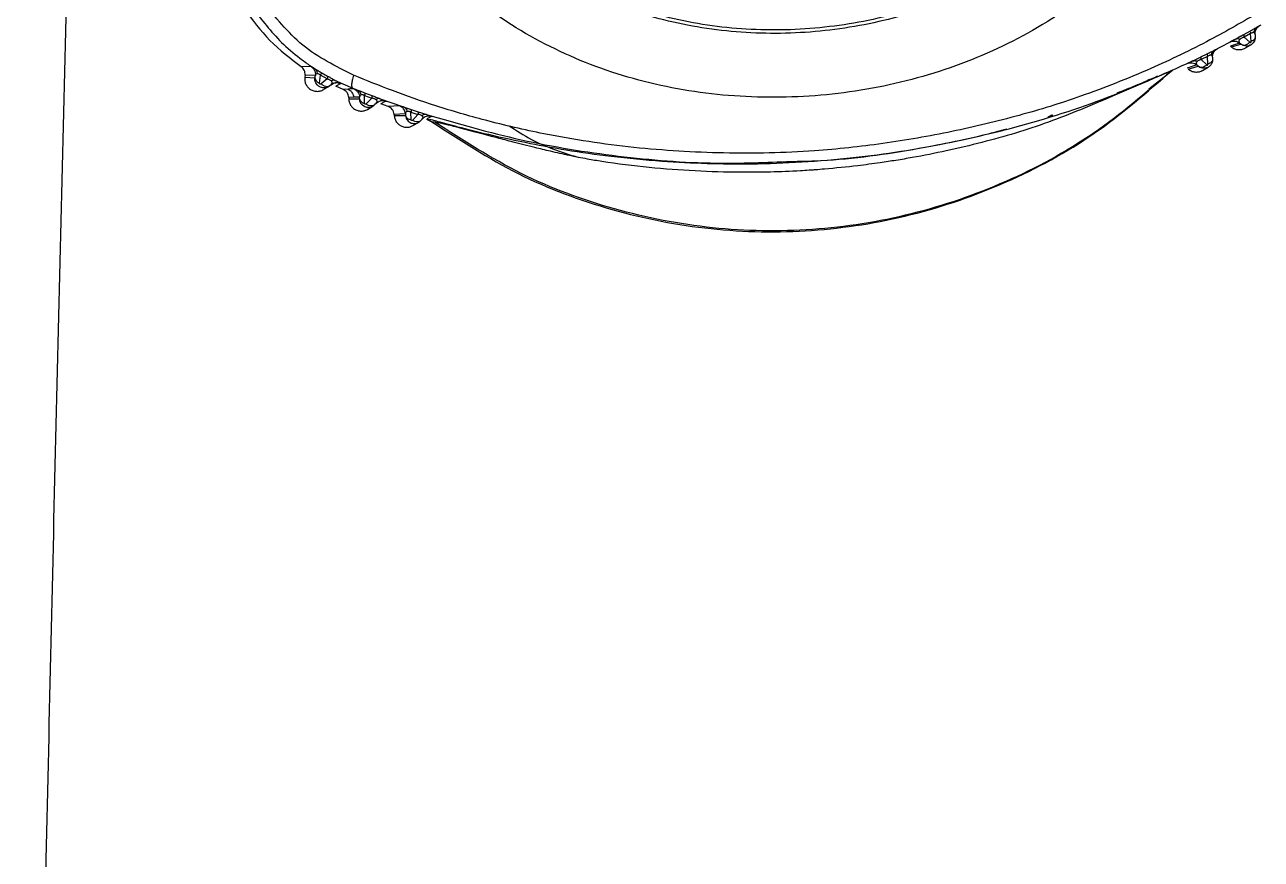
# Model space of a CAD drawing. Extents: x 527 to 611, y 788 to 934.
# Drawn here: x 531.206 to 533.927, y 857.243 to 859.08 of the extents above; entities that cross this region are included whole.
import ezdxf

# ---------------------------------------------------------------- set-up
doc = ezdxf.new("R2010")
doc.units = 0
doc.header["$MEASUREMENT"] = 0
doc.layers.add('1', color=4, linetype='Continuous')
doc.layers.add('GEOMETRY', color=3, linetype='Continuous', lineweight=25)

# ---------------------------------------------------------------- blocks, each defined once
blk = doc.blocks.new('2026_FLAIR')
at = {"layer": 'GEOMETRY'}
for p, q in [((6.8513, 55.7115), (6.8601, 55.7165)), ((6.7572, 55.6604), (6.8045, 55.6853)), ((6.8219, 55.6952), (6.8363, 55.7033)), ((6.8365, 55.697), (6.8222, 55.689)), ((6.8349, 55.6781), (6.8222, 55.689)), ((6.838, 55.6798), (6.8365, 55.697)), ((6.8464, 55.6953), (6.8468, 55.6912)), ((6.8123, 55.6762), (6.792, 55.6694)), ((6.792, 55.6694), (6.7942, 55.6677)), ((6.7942, 55.6677), (6.815, 55.6738)), ((6.815, 55.6738), (6.8123, 55.6762)), ((6.8252, 55.6653), (6.8372, 55.6722)), ((6.7269, 55.6456), (6.7412, 55.6527)), ((6.7419, 55.6469), (6.7277, 55.6398)), ((6.7402, 55.6282), (6.7277, 55.6398)), ((6.7428, 55.6296), (6.7419, 55.6469)), ((6.7528, 55.6449), (6.753, 55.6412)), ((4.7706, 55.6237), (4.7481, 55.6242)), ((4.7564, 55.6056), (4.7558, 55.6008)), ((4.7791, 55.605), (4.7564, 55.6056)), ((4.7723, 55.6229), (4.7706, 55.6237)), ((4.7783, 55.5999), (4.7791, 55.605)), ((4.7879, 55.5882), (4.7906, 55.6053)), ((4.805, 55.5971), (4.7906, 55.6053)), ((4.792, 55.6115), (4.8062, 55.6033)), ((6.6127, 55.5755), (6.6527, 55.6072)), ((6.6645, 55.6166), (6.6619, 55.615)), ((6.7182, 55.628), (6.6968, 55.6212)), ((6.6993, 55.619), (6.7212, 55.6253)), ((6.7212, 55.6253), (6.7182, 55.628)), ((6.7311, 55.616), (6.7435, 55.6231)), ((4.7558, 55.6008), (4.7783, 55.5999)), ((4.805, 55.5971), (4.7919, 55.5861)), ((4.801, 55.5764), (4.8111, 55.5822)), ((4.8138, 55.5844), (4.8111, 55.5822)), ((4.82, 55.5879), (4.8137, 55.5843)), ((4.8248, 55.5888), (4.8183, 55.5872)), ((4.8229, 55.594), (4.8614, 55.5767)), ((4.83, 55.5887), (4.8233, 55.5888)), ((4.8349, 55.5872), (4.8239, 55.581)), ((4.8403, 55.5739), (4.8239, 55.581)), ((4.8369, 55.5863), (4.8336, 55.5875)), ((4.8338, 55.588), (4.8349, 55.5872)), ((4.851, 55.5745), (4.8403, 55.5739)), ((4.8614, 55.5767), (4.851, 55.5745)), ((4.8641, 55.5751), (4.851, 55.5745)), ((4.8614, 55.5767), (4.8712, 55.5728)), ((4.8658, 55.5746), (4.8641, 55.5751)), ((4.8633, 55.5568), (4.8525, 55.5564)), ((4.8525, 55.5564), (4.8526, 55.5531)), ((4.8526, 55.5531), (4.8763, 55.5534)), ((4.8764, 55.5574), (4.8633, 55.5568)), ((4.8763, 55.5534), (4.8764, 55.5574)), ((4.8874, 55.5433), (4.8876, 55.5606)), ((4.8876, 55.5669), (4.9032, 55.561)), ((4.8876, 55.5606), (4.9031, 55.5547)), ((4.9031, 55.5547), (4.8908, 55.542)), ((4.9241, 55.5491), (4.9191, 55.5477)), ((4.9214, 55.5537), (4.973, 55.5354)), ((4.9288, 55.5494), (4.9222, 55.5489)), ((4.9339, 55.5483), (4.9231, 55.5422)), ((4.936, 55.5476), (4.9324, 55.5486)), ((4.8939, 55.5301), (4.9058, 55.537)), ((4.9129, 55.5433), (4.9103, 55.5406)), ((4.9394, 55.5364), (4.9231, 55.5422)), ((4.9642, 55.5379), (4.9394, 55.5364)), ((4.9773, 55.5207), (4.9525, 55.5192)), ((4.9662, 55.5375), (4.9642, 55.5379)), ((4.9773, 55.5207), (4.9774, 55.517)), ((4.9895, 55.5242), (5.0047, 55.5192)), ((4.99, 55.5069), (4.9895, 55.5242)), ((4.9902, 55.5301), (5.0055, 55.5251)), ((4.9525, 55.5192), (4.9527, 55.5164)), ((4.9527, 55.5164), (4.9774, 55.517)), ((5.0047, 55.5192), (4.9928, 55.506)), ((4.9939, 55.4944), (5.0063, 55.5016)), ((5.0112, 55.5056), (5.014, 55.5088)), ((5.0252, 55.515), (5.0208, 55.5138)), ((5.0239, 55.5085), (5.0357, 55.5026)), ((5.0336, 55.5152), (5.0347, 55.5146)), ((5.0427, 55.5017), (5.0357, 55.5026)), ((5.0357, 55.5026), (5.0441, 55.4977)), ((6.3996, 55.5174), (6.3907, 55.5125)), ((6.3927, 55.5131), (6.4016, 55.5181)), ((6.2856, 55.4825), (6.2932, 55.4845))]:
    blk.add_line(p, q, dxfattribs=at)
for points, knots in [([(4.1399, 51.4582), (4.1427, 51.6176), (4.1483, 51.9365), (4.1572, 52.4147), (4.1666, 52.893), (4.1764, 53.3712), (4.1866, 53.8494), (4.1972, 54.3277), (4.2083, 54.8059), (4.2198, 55.2841), (4.2317, 55.7622), (4.2441, 56.2404), (4.2569, 56.7185), (4.2701, 57.1967), (4.2837, 57.6748), (4.2978, 58.1529), (4.3123, 58.631), (4.3272, 59.1091), (4.3426, 59.5872), (4.3584, 60.0653), (4.3746, 60.5433), (4.3913, 61.0214), (4.4083, 61.4994), (4.4258, 61.9774), (4.4437, 62.4554), (4.456, 62.7741), (4.4622, 62.9334)], [0, 0, 0, 0, 0.041668, 0.083336, 0.125003, 0.16667, 0.208337, 0.250004, 0.29167, 0.333336, 0.375002, 0.416668, 0.458334, 0.5, 0.541666, 0.583332, 0.624998, 0.666664, 0.70833, 0.749996, 0.791663, 0.83333, 0.874997, 0.916664, 0.958332, 1, 1, 1, 1]), ([(6.6113, 57.0807), (6.6465, 57.0226), (6.7167, 56.9071), (6.7823, 56.716), (6.8134, 56.5207), (6.8048, 56.3264), (6.7555, 56.141), (6.6649, 55.9723), (6.5377, 55.8275), (6.3806, 55.7105), (6.2005, 55.6244), (6.0052, 55.571), (5.8023, 55.5512), (5.6003, 55.5653), (5.4065, 55.6141), (5.2295, 55.6975), (5.0728, 55.8115), (4.9947, 55.9121), (4.9559, 55.9621)], [0, 0, 0, 0, 0.064638, 0.128652, 0.191528, 0.253029, 0.313363, 0.373321, 0.433986, 0.495948, 0.559248, 0.623536, 0.688243, 0.752741, 0.816423, 0.878848, 0.939909, 1, 1, 1, 1]), ([(6.4953, 57.0021), (6.5255, 56.9523), (6.5857, 56.8533), (6.642, 56.6896), (6.6689, 56.5223), (6.6617, 56.356), (6.6197, 56.1972), (6.5421, 56.0528), (6.433, 55.9289), (6.2984, 55.8289), (6.144, 55.7552), (5.9765, 55.7096), (5.8026, 55.6927), (5.6295, 55.7047), (5.4634, 55.7463), (5.3117, 55.8175), (5.1776, 55.915), (5.1106, 56.0012), (5.0774, 56.0439)], [0, 0, 0, 0, 0.064677, 0.128726, 0.191618, 0.253103, 0.313385, 0.373279, 0.433903, 0.49586, 0.559185, 0.62351, 0.688256, 0.752792, 0.816505, 0.878937, 0.939969, 1, 1, 1, 1]), ([(6.489, 56.9978), (6.519, 56.9485), (6.5786, 56.8503), (6.6345, 56.6881), (6.6611, 56.5223), (6.6541, 56.3575), (6.6125, 56.2002), (6.5355, 56.0571), (6.4274, 55.9344), (6.294, 55.8353), (6.141, 55.7623), (5.975, 55.7171), (5.8026, 55.7003), (5.631, 55.7122), (5.4665, 55.7534), (5.3161, 55.824), (5.1832, 55.9206), (5.1168, 56.0059), (5.084, 56.0483)], [0, 0, 0, 0, 0.06468, 0.128735, 0.191634, 0.253118, 0.313391, 0.373269, 0.433886, 0.495846, 0.559178, 0.623509, 0.688256, 0.752797, 0.816517, 0.878954, 0.939983, 1, 1, 1, 1]), ([(4.8634, 55.6051), (4.8242, 55.6248), (4.746, 55.6639), (4.691, 55.7334), (4.6637, 55.7679)], [0, 0, 0, 0, 0.502771, 1, 1, 1, 1]), ([(4.6224, 55.7517), (4.6404, 55.7275), (4.6764, 55.6792), (4.7242, 55.6425), (4.7481, 55.6242)], [0, 0, 0, 0, 0.500129, 1, 1, 1, 1]), ([(4.6408, 55.7538), (4.6611, 55.7273), (4.6922, 55.6867), (4.7376, 55.6481), (4.7625, 55.6299), (4.7734, 55.6227), (4.7772, 55.6201)], [0, 0, 0, 0, 0.517597, 0.793803, 0.927909, 1, 1, 1, 1]), ([(6.8573, 55.7449), (6.8209, 55.7239), (6.7434, 55.679), (6.6113, 55.6157), (6.4709, 55.5599), (6.3245, 55.5144), (6.179, 55.4799), (6.0288, 55.4535), (5.8611, 55.4352), (5.6779, 55.4315), (5.4788, 55.4435), (5.3039, 55.4699), (5.1589, 55.5035), (5.0478, 55.5359), (4.951, 55.5697), (4.8917, 55.5937), (4.8634, 55.6051)], [0, 0, 0, 0, 0.0618389, 0.131845, 0.211627, 0.279904, 0.3529711, 0.4274329, 0.4999257, 0.5964014, 0.6918895, 0.7884778, 0.8520734, 0.9066684, 0.9556063, 1, 1, 1, 1]), ([(6.8363, 55.7033), (6.8391, 55.7048), (6.8449, 55.708), (6.8491, 55.7103), (6.8513, 55.7115)], [0, 0, 0, 0, 0.472718, 1, 1, 1, 1]), ([(6.8513, 55.7115), (6.8504, 55.7108), (6.8483, 55.7095), (6.846, 55.7065), (6.8443, 55.7031), (6.8438, 55.7005), (6.8436, 55.6992)], [0, 0, 0, 0, 0.247085, 0.499998, 0.752911, 1, 1, 1, 1]), ([(6.8464, 55.6953), (6.8464, 55.6972), (6.8463, 55.701), (6.8482, 55.7064), (6.8515, 55.7112), (6.8546, 55.7134), (6.8562, 55.7145)], [0, 0, 0, 0, 0.244705, 0.5, 0.755295, 1, 1, 1, 1]), ([(6.8464, 55.6954), (6.8465, 55.6991), (6.8467, 55.7048), (6.8495, 55.7099), (6.8505, 55.7108), (6.851, 55.7113)], [0, 0, 0, 0, 0.478094, 0.732527, 1, 1, 1, 1]), ([(6.8513, 55.7115), (6.8527, 55.7123), (6.8558, 55.7141), (6.856, 55.7143), (6.8562, 55.7145)], [0, 0, 0, 0, 0.437397, 1, 1, 1, 1]), ([(6.8045, 55.6853), (6.8026, 55.6843), (6.7986, 55.6822), (6.7928, 55.6792), (6.7916, 55.6786), (6.7907, 55.6782)], [0, 0, 0, 0, 0.215843, 0.454476, 1, 1, 1, 1]), ([(6.8045, 55.6853), (6.8074, 55.687), (6.813, 55.6902), (6.819, 55.6936), (6.8219, 55.6952)], [0, 0, 0, 0, 0.510693, 1, 1, 1, 1]), ([(6.8045, 55.6853), (6.8051, 55.6856), (6.8064, 55.6861), (6.8092, 55.6862), (6.8116, 55.6852), (6.8132, 55.6845)], [0, 0, 0, 0, 0.256158, 0.511246, 1, 1, 1, 1]), ([(6.8144, 55.6911), (6.8135, 55.6905), (6.8117, 55.6895), (6.8087, 55.6876), (6.8073, 55.6866), (6.8063, 55.6859)], [0, 0, 0, 0, 0.270041, 0.527207, 1, 1, 1, 1]), ([(6.8132, 55.6845), (6.8128, 55.6841), (6.8118, 55.6833), (6.8108, 55.6817), (6.8102, 55.679), (6.8114, 55.6773), (6.8123, 55.6762)], [0, 0, 0, 0, 0.102414, 0.213748, 0.458342, 1, 1, 1, 1]), ([(6.8222, 55.689), (6.8213, 55.6888), (6.8197, 55.6883), (6.8171, 55.6872), (6.8149, 55.6858), (6.8138, 55.685), (6.8132, 55.6845)], [0, 0, 0, 0, 0.266443, 0.509618, 0.748019, 1, 1, 1, 1]), ([(6.8468, 55.6912), (6.8468, 55.6895), (6.8469, 55.686), (6.8453, 55.6808), (6.8423, 55.6761), (6.8379, 55.6723), (6.8325, 55.6699), (6.8265, 55.6692), (6.8202, 55.6703), (6.8168, 55.6727), (6.815, 55.6738)], [0, 0, 0, 0, 0.112526, 0.228496, 0.347979, 0.471037, 0.597725, 0.728089, 0.86217, 1, 1, 1, 1]), ([(6.8219, 55.6952), (6.8217, 55.6946), (6.8212, 55.6933), (6.8219, 55.6905), (6.8222, 55.689)], [0, 0, 0, 0, 0.501099, 1, 1, 1, 1]), ([(6.8363, 55.7033), (6.8361, 55.7026), (6.8355, 55.7014), (6.8362, 55.6985), (6.8365, 55.697)], [0, 0, 0, 0, 0.499997, 1, 1, 1, 1]), ([(6.8436, 55.6992), (6.8432, 55.6993), (6.8423, 55.6994), (6.8406, 55.6991), (6.8389, 55.6984), (6.8375, 55.6977), (6.8368, 55.6972), (6.8365, 55.697)], [0, 0, 0, 0, 0.2789133, 0.5356795, 0.7709252, 0.9123808, 1, 1, 1, 1]), ([(6.8468, 55.6912), (6.8468, 55.6902), (6.8468, 55.688), (6.845, 55.6848), (6.8421, 55.6819), (6.8394, 55.6805), (6.838, 55.6798)], [0, 0, 0, 0, 0.244947, 0.5, 0.755053, 1, 1, 1, 1]), ([(6.8464, 55.6953), (6.8463, 55.6963), (6.8461, 55.6982), (6.8444, 55.6989), (6.8436, 55.6992)], [0, 0, 0, 0, 0.5237312, 1, 1, 1, 1]), ([(6.7412, 55.6527), (6.7441, 55.6541), (6.7501, 55.657), (6.7548, 55.6592), (6.7572, 55.6604)], [0, 0, 0, 0, 0.485792, 1, 1, 1, 1]), ([(6.7572, 55.6604), (6.7562, 55.6598), (6.7543, 55.6587), (6.752, 55.656), (6.7503, 55.6529), (6.7498, 55.6505), (6.7495, 55.6492)], [0, 0, 0, 0, 0.247251, 0.5, 0.752748, 1, 1, 1, 1]), ([(6.7528, 55.6449), (6.7529, 55.6468), (6.7529, 55.6506), (6.7551, 55.6561), (6.7586, 55.6608), (6.7619, 55.6628), (6.7635, 55.6638)], [0, 0, 0, 0, 0.244604, 0.5, 0.755396, 1, 1, 1, 1]), ([(6.7528, 55.6451), (6.7531, 55.6488), (6.7534, 55.6545), (6.7561, 55.6594), (6.7567, 55.66), (6.757, 55.6603)], [0, 0, 0, 0, 0.476929, 0.730944, 1, 1, 1, 1]), ([(6.7572, 55.6604), (6.7589, 55.6613), (6.7629, 55.6634), (6.7633, 55.6637), (6.7635, 55.6638)], [0, 0, 0, 0, 0.428533, 1, 1, 1, 1]), ([(6.7907, 55.6782), (6.7925, 55.6791), (6.7946, 55.6801), (6.797, 55.6802), (6.7976, 55.6802)], [0, 0, 0, 0, 0.781763, 1, 1, 1, 1]), ([(6.7942, 55.6677), (6.7964, 55.6661), (6.8009, 55.6631), (6.809, 55.6613), (6.817, 55.6619), (6.8227, 55.6634), (6.825, 55.6652), (6.8251, 55.6653)], [0, 0, 0, 0, 0.245174, 0.490347, 0.735521, 0.980695, 1, 1, 1, 1]), ([(6.7976, 55.6802), (6.799, 55.6804), (6.8023, 55.6807), (6.8076, 55.6794), (6.8108, 55.6772), (6.8123, 55.6762)], [0, 0, 0, 0, 0.272315, 0.644008, 1, 1, 1, 1]), ([(6.815, 55.6738), (6.8163, 55.6731), (6.8191, 55.6716), (6.8245, 55.6718), (6.8302, 55.6739), (6.8333, 55.6767), (6.8349, 55.6781)], [0, 0, 0, 0, 0.2417858, 0.499997, 0.75821, 1, 1, 1, 1]), ([(6.8349, 55.6781), (6.835, 55.678), (6.8353, 55.6778), (6.8358, 55.6776), (6.8364, 55.6776), (6.8369, 55.6778), (6.8372, 55.678), (6.8374, 55.6782), (6.8376, 55.6784), (6.8378, 55.6788), (6.838, 55.6793), (6.838, 55.6796), (6.838, 55.6798)], [0, 0, 0, 0, 0.146341, 0.284794, 0.411815, 0.527267, 0.582282, 0.636635, 0.691461, 0.747852, 0.86781, 1, 1, 1, 1]), ([(5.8259, 55.4156), (5.8432, 55.4159), (5.9327, 55.4172), (6.0937, 55.4398), (6.3058, 55.4842), (6.5131, 55.5488), (6.6441, 55.6074), (6.7094, 55.6367)], [0, 0, 0, 0, 0.0564991, 0.2929182, 0.5290533, 0.7648488, 1, 1, 1, 1]), ([(6.7094, 55.6367), (6.7077, 55.6358), (6.704, 55.6341), (6.6988, 55.6317), (6.6977, 55.6312), (6.6969, 55.6309)], [0, 0, 0, 0, 0.2217277, 0.4618797, 1, 1, 1, 1]), ([(6.6969, 55.6309), (6.6987, 55.6316), (6.7022, 55.6329), (6.7081, 55.6329), (6.7137, 55.6314), (6.7167, 55.6291), (6.7182, 55.628)], [0, 0, 0, 0, 0.244703, 0.5, 0.755297, 1, 1, 1, 1]), ([(6.7094, 55.6367), (6.7117, 55.6378), (6.7151, 55.6395), (6.719, 55.6417), (6.7214, 55.6429), (6.7236, 55.644), (6.7257, 55.645), (6.7269, 55.6456)], [0, 0, 0, 0, 0.413921, 0.636614, 0.655903, 0.797447, 1, 1, 1, 1]), ([(6.7094, 55.6367), (6.7101, 55.6369), (6.7116, 55.6375), (6.7148, 55.6375), (6.7174, 55.6364), (6.7191, 55.6356)], [0, 0, 0, 0, 0.255693, 0.510835, 1, 1, 1, 1]), ([(6.7191, 55.6356), (6.7184, 55.6349), (6.7168, 55.6334), (6.7164, 55.6307), (6.7175, 55.6291), (6.7182, 55.628)], [0, 0, 0, 0, 0.216052, 0.460815, 1, 1, 1, 1]), ([(6.7277, 55.6398), (6.7269, 55.6396), (6.7252, 55.6391), (6.7228, 55.638), (6.7207, 55.6368), (6.7196, 55.636), (6.7191, 55.6356)], [0, 0, 0, 0, 0.258502, 0.499148, 0.741168, 1, 1, 1, 1]), ([(6.753, 55.6412), (6.753, 55.6395), (6.753, 55.6358), (6.751, 55.6305), (6.7474, 55.6257), (6.7424, 55.6222), (6.7367, 55.6204), (6.7309, 55.6205), (6.7255, 55.622), (6.7226, 55.6242), (6.7212, 55.6253)], [0, 0, 0, 0, 0.116086, 0.238887, 0.368451, 0.504811, 0.634546, 0.760306, 0.882114, 1, 1, 1, 1]), ([(6.7269, 55.6456), (6.7268, 55.645), (6.7266, 55.6439), (6.7273, 55.6412), (6.7277, 55.6398)], [0, 0, 0, 0, 0.501821, 1, 1, 1, 1]), ([(6.7402, 55.6282), (6.7403, 55.6281), (6.7405, 55.628), (6.741, 55.6278), (6.7414, 55.6278), (6.7418, 55.628), (6.7421, 55.6281), (6.7424, 55.6283), (6.7426, 55.6287), (6.7428, 55.6291), (6.7428, 55.6294), (6.7428, 55.6296)], [0, 0, 0, 0, 0.144332, 0.279371, 0.402692, 0.51582, 0.570689, 0.625661, 0.739505, 0.863851, 1, 1, 1, 1]), ([(6.7412, 55.6527), (6.7411, 55.6521), (6.7408, 55.651), (6.7416, 55.6482), (6.7419, 55.6469)], [0, 0, 0, 0, 0.5, 1, 1, 1, 1]), ([(6.7495, 55.6492), (6.749, 55.6493), (6.7481, 55.6493), (6.7463, 55.649), (6.7441, 55.6482), (6.7427, 55.6473), (6.7419, 55.6469)], [0, 0, 0, 0, 0.275715, 0.530152, 0.765716, 1, 1, 1, 1]), ([(6.753, 55.6412), (6.753, 55.6401), (6.7529, 55.6377), (6.7508, 55.6344), (6.7474, 55.6315), (6.7443, 55.6302), (6.7428, 55.6296)], [0, 0, 0, 0, 0.244322, 0.5, 0.755678, 1, 1, 1, 1]), ([(6.7528, 55.6449), (6.7528, 55.646), (6.7526, 55.6482), (6.7505, 55.6489), (6.7495, 55.6492)], [0, 0, 0, 0, 0.527507, 1, 1, 1, 1]), ([(4.7564, 55.6056), (4.7565, 55.6074), (4.7567, 55.6111), (4.7549, 55.6163), (4.7521, 55.6209), (4.7494, 55.6231), (4.7481, 55.6242)], [0, 0, 0, 0, 0.254076, 0.511662, 0.759811, 1, 1, 1, 1]), ([(4.7706, 55.6237), (4.772, 55.6226), (4.7748, 55.6204), (4.7777, 55.6157), (4.7794, 55.6104), (4.7792, 55.6068), (4.7791, 55.605)], [0, 0, 0, 0, 0.245213, 0.5, 0.754787, 1, 1, 1, 1]), ([(4.7772, 55.6201), (4.7753, 55.6213), (4.7731, 55.6226), (4.7725, 55.6229), (4.7723, 55.6229)], [0, 0, 0, 0, 0.835424, 1, 1, 1, 1]), ([(4.7772, 55.6201), (4.7795, 55.6188), (4.7838, 55.6163), (4.7894, 55.613), (4.792, 55.6115)], [0, 0, 0, 0, 0.532766, 1, 1, 1, 1]), ([(4.7772, 55.6201), (4.7781, 55.6195), (4.7798, 55.6181), (4.7816, 55.6153), (4.7829, 55.6121), (4.7831, 55.6097), (4.7832, 55.6085)], [0, 0, 0, 0, 0.25295, 0.507443, 0.758099, 1, 1, 1, 1]), ([(4.7832, 55.6085), (4.7822, 55.6083), (4.78, 55.6079), (4.7794, 55.606), (4.7791, 55.605)], [0, 0, 0, 0, 0.471518, 1, 1, 1, 1]), ([(4.7906, 55.6053), (4.7899, 55.6058), (4.7886, 55.6069), (4.7865, 55.6078), (4.7847, 55.6084), (4.7837, 55.6085), (4.7832, 55.6085)], [0, 0, 0, 0, 0.238232, 0.475752, 0.728082, 1, 1, 1, 1]), ([(4.792, 55.6115), (4.7921, 55.6109), (4.7922, 55.6097), (4.7912, 55.6068), (4.7906, 55.6053)], [0, 0, 0, 0, 0.502744, 1, 1, 1, 1]), ([(4.8062, 55.6033), (4.8063, 55.6027), (4.8065, 55.6015), (4.8055, 55.5986), (4.805, 55.5971)], [0, 0, 0, 0, 0.499963, 1, 1, 1, 1]), ([(4.8062, 55.6033), (4.8083, 55.6022), (4.8114, 55.6005), (4.8149, 55.5986), (4.8166, 55.5976), (4.8189, 55.5961), (4.8211, 55.5949), (4.8229, 55.594)], [0, 0, 0, 0, 0.365188, 0.518891, 0.578296, 0.663382, 1, 1, 1, 1]), ([(4.8634, 55.6051), (4.8623, 55.6014), (4.86, 55.594), (4.8587, 55.5854), (4.8589, 55.5791), (4.8606, 55.5775), (4.8614, 55.5767)], [0, 0, 0, 0, 0.246206, 0.5, 0.753794, 1, 1, 1, 1]), ([(6.6314, 55.603), (6.6217, 55.5988), (6.6006, 55.5895), (6.5701, 55.5766), (6.5492, 55.5685), (6.5425, 55.5659)], [0, 0, 0, 0, 0.367586, 0.794956, 1, 1, 1, 1]), ([(6.6619, 55.615), (6.6598, 55.6142), (6.6564, 55.6129), (6.6415, 55.6064), (6.6363, 55.6041)], [0, 0, 0, 0, 0.651869, 1, 1, 1, 1]), ([(6.6993, 55.619), (6.7015, 55.6174), (6.7058, 55.6142), (6.7139, 55.6121), (6.7219, 55.6124), (6.7279, 55.6139), (6.7305, 55.6158), (6.731, 55.6161)], [0, 0, 0, 0, 0.2380234, 0.4760468, 0.7140701, 0.9520935, 1, 1, 1, 1]), ([(6.7212, 55.6253), (6.7224, 55.6245), (6.7249, 55.623), (6.73, 55.623), (6.7354, 55.6247), (6.7386, 55.6271), (6.7402, 55.6282)], [0, 0, 0, 0, 0.242505, 0.499998, 0.757492, 1, 1, 1, 1]), ([(4.8111, 55.5822), (4.8089, 55.5807), (4.8051, 55.5781), (4.7987, 55.5771), (4.793, 55.5777), (4.7877, 55.58), (4.7831, 55.5837), (4.7798, 55.5885), (4.778, 55.5941), (4.7782, 55.598), (4.7783, 55.5999)], [0, 0, 0, 0, 0.166896, 0.279035, 0.399211, 0.518036, 0.638726, 0.759218, 0.879611, 1, 1, 1, 1]), ([(4.7783, 55.5999), (4.7783, 55.5988), (4.7785, 55.5965), (4.7806, 55.5932), (4.7837, 55.5903), (4.7866, 55.5889), (4.7879, 55.5882)], [0, 0, 0, 0, 0.253258, 0.511382, 0.763459, 1, 1, 1, 1]), ([(4.7919, 55.5861), (4.7917, 55.586), (4.7913, 55.5857), (4.7906, 55.5855), (4.7899, 55.5855), (4.7892, 55.5857), (4.7888, 55.586), (4.7885, 55.5863), (4.7883, 55.5865), (4.7881, 55.587), (4.7879, 55.5876), (4.7879, 55.588), (4.7879, 55.5882)], [0, 0, 0, 0, 0.144988, 0.282396, 0.408827, 0.524229, 0.57945, 0.634159, 0.689453, 0.746382, 0.867343, 1, 1, 1, 1]), ([(4.8111, 55.5821), (4.8099, 55.5814), (4.8074, 55.5798), (4.8021, 55.5799), (4.7966, 55.582), (4.7934, 55.5848), (4.7919, 55.5861)], [0, 0, 0, 0, 0.241629, 0.499998, 0.758369, 1, 1, 1, 1]), ([(4.8139, 55.5928), (4.8134, 55.5932), (4.8123, 55.594), (4.8105, 55.595), (4.809, 55.5957), (4.8073, 55.5964), (4.8059, 55.5969), (4.805, 55.5971)], [0, 0, 0, 0, 0.2496682, 0.4892121, 0.5700557, 0.7352042, 1, 1, 1, 1]), ([(4.8138, 55.5844), (4.815, 55.5856), (4.8167, 55.5873), (4.8163, 55.59), (4.8153, 55.5916), (4.8144, 55.5924), (4.8139, 55.5928)], [0, 0, 0, 0, 0.550242, 0.790407, 0.899376, 1, 1, 1, 1]), ([(4.8138, 55.5844), (4.8153, 55.5854), (4.8183, 55.5876), (4.8239, 55.5891), (4.8296, 55.5891), (4.8331, 55.5878), (4.8349, 55.5872)], [0, 0, 0, 0, 0.244829, 0.5, 0.755171, 1, 1, 1, 1]), ([(4.8229, 55.594), (4.8216, 55.5943), (4.8189, 55.5951), (4.8156, 55.5936), (4.8139, 55.5928)], [0, 0, 0, 0, 0.500002, 1, 1, 1, 1]), ([(4.8229, 55.594), (4.8246, 55.5931), (4.8282, 55.5911), (4.8317, 55.5892), (4.8331, 55.5884), (4.8338, 55.588)], [0, 0, 0, 0, 0.307259, 0.669114, 1, 1, 1, 1]), ([(4.851, 55.5745), (4.8526, 55.5736), (4.856, 55.5719), (4.8599, 55.5676), (4.8626, 55.5625), (4.8631, 55.5587), (4.8633, 55.5568)], [0, 0, 0, 0, 0.244721, 0.5, 0.755279, 1, 1, 1, 1]), ([(4.8641, 55.5751), (4.8657, 55.5742), (4.8691, 55.5725), (4.873, 55.5682), (4.8757, 55.5631), (4.8762, 55.5593), (4.8764, 55.5574)], [0, 0, 0, 0, 0.244705, 0.5, 0.755295, 1, 1, 1, 1]), ([(4.8712, 55.5728), (4.8691, 55.5735), (4.8666, 55.5745), (4.8659, 55.5746), (4.8658, 55.5746)], [0, 0, 0, 0, 0.812807, 1, 1, 1, 1]), ([(6.6239, 55.5988), (6.5977, 55.5872), (6.5485, 55.5656), (6.4665, 55.5309), (6.3919, 55.5016), (6.3196, 55.4772), (6.2445, 55.4567), (6.1688, 55.4388), (6.1055, 55.4262), (6.0568, 55.4179), (6.0169, 55.4118), (5.9644, 55.4049), (5.917, 55.4), (5.8841, 55.3974), (5.8753, 55.3968), (5.8726, 55.3966), (5.8718, 55.3965), (5.8715, 55.3965), (5.8715, 55.3965), (5.8713, 55.3965), (5.8708, 55.3964), (5.8687, 55.3963), (5.8604, 55.3957), (5.8086, 55.3926), (5.7249, 55.3905), (5.6138, 55.3939), (5.5121, 55.4017), (5.4332, 55.4112), (5.3749, 55.4211), (5.3372, 55.4286), (5.2986, 55.4373), (5.2573, 55.4472), (5.2179, 55.4572), (5.1577, 55.473), (5.1065, 55.4868), (5.0719, 55.4957), (5.058, 55.4989), (5.0473, 55.501), (5.0442, 55.5015), (5.0427, 55.5017)], [0, 0, 0, 0, 0.060741, 0.114228, 0.159419, 0.204822, 0.249678, 0.296973, 0.341551, 0.362814, 0.383391, 0.412112, 0.455166, 0.466534, 0.469678, 0.470615, 0.471128, 0.47113, 0.471148, 0.471197, 0.47138, 0.472085, 0.474857, 0.485846, 0.562594, 0.62062, 0.679397, 0.740619, 0.75954, 0.783249, 0.808241, 0.829301, 0.858587, 0.880738, 0.942889, 0.956883, 0.968858, 0.985638, 1, 1, 1, 1]), ([(4.8525, 55.5564), (4.8523, 55.5583), (4.8518, 55.5621), (4.849, 55.5672), (4.8452, 55.5714), (4.8419, 55.5731), (4.8403, 55.5739)], [0, 0, 0, 0, 0.253715, 0.509834, 0.758299, 1, 1, 1, 1]), ([(4.8712, 55.5728), (4.8721, 55.5724), (4.8736, 55.5719), (4.8755, 55.5713), (4.8769, 55.5708), (4.8783, 55.5704), (4.8796, 55.5699), (4.8803, 55.5696), (4.8806, 55.5696), (4.8829, 55.5687), (4.8853, 55.5678), (4.8876, 55.5669)], [0, 0, 0, 0, 0.231824, 0.347975, 0.412634, 0.510386, 0.592483, 0.62052, 0.629028, 0.633847, 1, 1, 1, 1]), ([(4.8712, 55.5728), (4.8722, 55.5723), (4.8743, 55.5712), (4.8768, 55.5686), (4.8787, 55.5655), (4.8795, 55.5631), (4.8798, 55.5619)], [0, 0, 0, 0, 0.253309, 0.508277, 0.758963, 1, 1, 1, 1]), ([(4.8763, 55.5534), (4.8766, 55.5523), (4.877, 55.5501), (4.8796, 55.5471), (4.8831, 55.5447), (4.886, 55.5438), (4.8874, 55.5433)], [0, 0, 0, 0, 0.253348, 0.511302, 0.763261, 1, 1, 1, 1]), ([(4.9103, 55.5406), (4.9083, 55.5389), (4.905, 55.5361), (4.8989, 55.5343), (4.8934, 55.5342), (4.8878, 55.5358), (4.883, 55.5388), (4.8793, 55.5431), (4.8769, 55.5481), (4.8765, 55.5516), (4.8763, 55.5534)], [0, 0, 0, 0, 0.166512, 0.279986, 0.401109, 0.523295, 0.648233, 0.769287, 0.886519, 1, 1, 1, 1]), ([(4.8798, 55.5619), (4.8789, 55.5614), (4.8769, 55.5604), (4.8765, 55.5585), (4.8764, 55.5574)], [0, 0, 0, 0, 0.475408, 1, 1, 1, 1]), ([(4.8876, 55.5606), (4.8868, 55.561), (4.8852, 55.5617), (4.8838, 55.5619), (4.883, 55.562), (4.8824, 55.5621), (4.8811, 55.5621), (4.8803, 55.5619), (4.8798, 55.5619)], [0, 0, 0, 0, 0.230071, 0.465781, 0.473254, 0.536381, 0.722499, 1, 1, 1, 1]), ([(4.8876, 55.5669), (4.8878, 55.5663), (4.8882, 55.5651), (4.8878, 55.5621), (4.8875, 55.5606)], [0, 0, 0, 0, 0.503787, 1, 1, 1, 1]), ([(4.9032, 55.561), (4.9034, 55.5604), (4.9038, 55.5592), (4.9033, 55.5562), (4.903, 55.5547)], [0, 0, 0, 0, 0.500084, 1, 1, 1, 1]), ([(4.9123, 55.5516), (4.9117, 55.552), (4.9106, 55.5527), (4.9083, 55.5537), (4.9057, 55.5544), (4.9039, 55.5546), (4.9031, 55.5547)], [0, 0, 0, 0, 0.250232, 0.488546, 0.732809, 1, 1, 1, 1]), ([(4.9032, 55.561), (4.9063, 55.5598), (4.9126, 55.5573), (4.9184, 55.5549), (4.9214, 55.5537)], [0, 0, 0, 0, 0.491811, 1, 1, 1, 1]), ([(4.9214, 55.5537), (4.9199, 55.554), (4.9171, 55.5545), (4.9139, 55.5526), (4.9123, 55.5516)], [0, 0, 0, 0, 0.499992, 1, 1, 1, 1]), ([(4.9129, 55.5433), (4.9139, 55.5446), (4.9155, 55.5465), (4.9149, 55.5492), (4.9138, 55.5506), (4.9128, 55.5513), (4.9123, 55.5516)], [0, 0, 0, 0, 0.552703, 0.791975, 0.900446, 1, 1, 1, 1]), ([(4.9129, 55.5433), (4.9143, 55.5445), (4.9171, 55.5471), (4.9226, 55.5492), (4.9284, 55.5498), (4.9321, 55.5488), (4.9339, 55.5483)], [0, 0, 0, 0, 0.2446055, 0.5, 0.7553945, 1, 1, 1, 1]), ([(4.9214, 55.5537), (4.923, 55.5531), (4.9261, 55.5519), (4.9298, 55.5504), (4.9322, 55.5493), (4.9353, 55.548), (4.9346, 55.5482), (4.9339, 55.5483)], [0, 0, 0, 0, 0.170286, 0.306564, 0.425661, 0.521138, 1, 1, 1, 1]), ([(4.8908, 55.542), (4.8907, 55.5419), (4.8904, 55.5417), (4.8899, 55.5415), (4.8893, 55.5414), (4.8888, 55.5415), (4.8884, 55.5417), (4.8881, 55.5418), (4.8879, 55.542), (4.8877, 55.5423), (4.8875, 55.5428), (4.8874, 55.5431), (4.8874, 55.5433)], [0, 0, 0, 0, 0.146361, 0.284808, 0.41183, 0.527282, 0.582294, 0.636648, 0.691473, 0.747865, 0.867827, 1, 1, 1, 1]), ([(4.9103, 55.5406), (4.9092, 55.5397), (4.9068, 55.5378), (4.9017, 55.5373), (4.896, 55.5386), (4.8925, 55.5409), (4.8908, 55.542)], [0, 0, 0, 0, 0.241786, 0.499998, 0.758211, 1, 1, 1, 1]), ([(4.9525, 55.5192), (4.9522, 55.5211), (4.9516, 55.5249), (4.9486, 55.53), (4.9445, 55.5341), (4.9411, 55.5356), (4.9394, 55.5364)], [0, 0, 0, 0, 0.253674, 0.509842, 0.758373, 1, 1, 1, 1]), ([(4.9773, 55.5207), (4.977, 55.5225), (4.9765, 55.5263), (4.9735, 55.5314), (4.9694, 55.5356), (4.9659, 55.5372), (4.9642, 55.5379)], [0, 0, 0, 0, 0.244606, 0.500003, 0.755398, 1, 1, 1, 1]), ([(4.973, 55.5354), (4.9704, 55.5362), (4.9672, 55.5373), (4.9663, 55.5374), (4.9662, 55.5375)], [0, 0, 0, 0, 0.787344, 1, 1, 1, 1]), ([(4.973, 55.5354), (4.9756, 55.5346), (4.9808, 55.5331), (4.9872, 55.5311), (4.9902, 55.5301)], [0, 0, 0, 0, 0.514037, 1, 1, 1, 1]), ([(4.973, 55.5354), (4.974, 55.535), (4.9759, 55.5341), (4.9783, 55.5318), (4.9802, 55.5289), (4.981, 55.5267), (4.9814, 55.5255)], [0, 0, 0, 0, 0.253984, 0.508959, 0.759308, 1, 1, 1, 1]), ([(4.9814, 55.5255), (4.9807, 55.5254), (4.9794, 55.525), (4.9778, 55.5234), (4.9775, 55.5218), (4.9773, 55.5207)], [0, 0, 0, 0, 0.226925, 0.472576, 1, 1, 1, 1]), ([(4.9895, 55.5242), (4.9888, 55.5245), (4.9872, 55.5252), (4.9857, 55.5255), (4.9848, 55.5256), (4.9841, 55.5257), (4.9828, 55.5257), (4.9819, 55.5256), (4.9814, 55.5255)], [0, 0, 0, 0, 0.234932, 0.470474, 0.479101, 0.543376, 0.724936, 1, 1, 1, 1]), ([(4.9902, 55.5301), (4.9903, 55.5296), (4.9904, 55.5285), (4.9898, 55.5256), (4.9895, 55.5242)], [0, 0, 0, 0, 0.503531, 1, 1, 1, 1]), ([(5.0055, 55.5251), (5.0055, 55.5246), (5.0056, 55.5235), (5.005, 55.5207), (5.0047, 55.5192)], [0, 0, 0, 0, 0.500028, 1, 1, 1, 1]), ([(5.0055, 55.5251), (5.0086, 55.5241), (5.0149, 55.5219), (5.0206, 55.5199), (5.0235, 55.5188)], [0, 0, 0, 0, 0.482562, 1, 1, 1, 1]), ([(4.9527, 55.5164), (4.9531, 55.5137), (4.9539, 55.5084), (4.9581, 55.5012), (4.964, 55.4955), (4.9713, 55.4918), (4.9793, 55.4904), (4.9872, 55.4912), (4.9918, 55.4935), (4.9939, 55.4945)], [0, 0, 0, 0, 0.1453719, 0.2907438, 0.4361157, 0.5814876, 0.7268595, 0.8722314, 1, 1, 1, 1]), ([(4.9774, 55.517), (4.9777, 55.5158), (4.9783, 55.5135), (4.9812, 55.5105), (4.9852, 55.5081), (4.9884, 55.5073), (4.99, 55.5069)], [0, 0, 0, 0, 0.249417, 0.506903, 0.760701, 1, 1, 1, 1]), ([(4.9774, 55.517), (4.9777, 55.515), (4.9783, 55.5111), (4.9814, 55.506), (4.9854, 55.5023), (4.9899, 55.5), (4.9948, 55.4988), (5.0002, 55.499), (5.0062, 55.501), (5.0095, 55.504), (5.0112, 55.5056)], [0, 0, 0, 0, 0.133405, 0.260104, 0.38013, 0.493524, 0.592095, 0.709396, 0.845388, 1, 1, 1, 1]), ([(4.9928, 55.506), (4.9927, 55.5059), (4.9925, 55.5057), (4.9921, 55.5055), (4.9916, 55.5054), (4.9912, 55.5055), (4.9908, 55.5056), (4.9906, 55.5058), (4.9903, 55.5061), (4.9901, 55.5065), (4.99, 55.5068), (4.99, 55.5069)], [0, 0, 0, 0, 0.144352, 0.279388, 0.402711, 0.515838, 0.570705, 0.625679, 0.73952, 0.86387, 1, 1, 1, 1]), ([(5.0112, 55.5056), (5.0102, 55.5047), (5.0081, 55.5029), (5.0033, 55.5022), (4.998, 55.5031), (4.9945, 55.505), (4.9928, 55.506)], [0, 0, 0, 0, 0.2425047, 0.4999985, 0.7574931, 1, 1, 1, 1]), ([(5.0136, 55.5163), (5.0131, 55.5167), (5.012, 55.5173), (5.0098, 55.5182), (5.0073, 55.5189), (5.0056, 55.5191), (5.0047, 55.5192)], [0, 0, 0, 0, 0.257339, 0.499758, 0.740462, 1, 1, 1, 1]), ([(5.0235, 55.5188), (5.0228, 55.519), (5.0212, 55.5193), (5.0186, 55.519), (5.0161, 55.518), (5.0144, 55.5169), (5.0136, 55.5163)], [0, 0, 0, 0, 0.24783, 0.499997, 0.752166, 1, 1, 1, 1]), ([(5.014, 55.5088), (5.0149, 55.51), (5.0162, 55.5118), (5.0159, 55.5144), (5.0143, 55.5157), (5.0136, 55.5163)], [0, 0, 0, 0, 0.545639, 0.787383, 1, 1, 1, 1]), ([(5.0347, 55.5146), (5.0329, 55.515), (5.0292, 55.5159), (5.0234, 55.515), (5.0181, 55.5127), (5.0154, 55.5101), (5.014, 55.5088)], [0, 0, 0, 0, 0.244703, 0.499999, 0.755296, 1, 1, 1, 1]), ([(5.0367, 55.514), (5.0347, 55.5147), (5.0307, 55.5161), (5.0257, 55.5152), (5.0232, 55.5147)], [0, 0, 0, 0, 0.50391, 1, 1, 1, 1]), ([(5.0235, 55.5188), (5.0252, 55.5182), (5.0286, 55.5171), (5.0317, 55.516), (5.033, 55.5155), (5.0336, 55.5152)], [0, 0, 0, 0, 0.337672, 0.675135, 1, 1, 1, 1]), ([(5.0235, 55.5188), (5.0927, 55.4989), (5.2313, 55.4591), (5.4451, 55.4247), (5.6438, 55.4084), (5.7709, 55.4134), (5.8259, 55.4156)], [0, 0, 0, 0, 0.265104, 0.530935, 0.797155, 1, 1, 1, 1]), ([(5.0239, 55.5085), (5.0242, 55.5084), (5.025, 55.5083), (5.0276, 55.5079), (5.0297, 55.5076), (5.0313, 55.5074)], [0, 0, 0, 0, 0.126088, 0.346337, 1, 1, 1, 1]), ([(5.0347, 55.5146), (5.0329, 55.5136), (5.0299, 55.512), (5.0268, 55.5102), (5.0255, 55.5094), (5.0252, 55.5093)], [0, 0, 0, 0, 0.574495, 0.903193, 1, 1, 1, 1]), ([(6.3005, 55.4866), (6.2821, 55.4818), (6.2374, 55.4701), (6.1596, 55.4532), (6.0652, 55.4362), (5.9599, 55.4222), (5.8499, 55.4128), (5.7426, 55.4089), (5.6398, 55.4099), (5.537, 55.4151), (5.4332, 55.4251), (5.3367, 55.4389), (5.246, 55.4553), (5.165, 55.473), (5.0951, 55.4906), (5.0546, 55.5016), (5.0363, 55.5064), (5.0329, 55.5071), (5.0313, 55.5074)], [0, 0, 0, 0, 0.04253, 0.103342, 0.176361, 0.254147, 0.337269, 0.418974, 0.489818, 0.56319, 0.64536, 0.719843, 0.779667, 0.853269, 0.91286, 0.960868, 0.981121, 1, 1, 1, 1]), ([(5.2052, 55.4942), (5.2214, 55.4836), (5.2674, 55.4536), (5.3198, 55.4365), (5.3538, 55.4255)], [0, 0, 0, 0, 0.352093, 1, 1, 1, 1])]:
    blk.add_open_spline(points, degree=3, knots=knots, dxfattribs=at)
for points in [[(5.0357, 55.5026), (5.0977, 55.4623), (5.2217, 55.3817), (5.4307, 55.3039), (5.6488, 55.2611), (5.8712, 55.2574), (6.091, 55.2921), (6.3009, 55.3648), (6.4971, 55.4709), (6.6087, 55.568), (6.6645, 55.6166)], [(6.6619, 55.615), (6.6064, 55.567), (6.4952, 55.4709), (6.3001, 55.3659), (6.0915, 55.2939), (5.8732, 55.2596), (5.6522, 55.2632), (5.4356, 55.3054), (5.2279, 55.3822), (5.1044, 55.4619), (5.0427, 55.5017)], [(4.7558, 55.6008), (4.7557, 55.5981), (4.7555, 55.5925), (4.7583, 55.5846), (4.7632, 55.5779), (4.7699, 55.5728), (4.7777, 55.57), (4.786, 55.5696), (4.7942, 55.5716), (4.7987, 55.5748), (4.801, 55.5764)], [(4.8526, 55.5531), (4.8529, 55.5504), (4.8535, 55.545), (4.8574, 55.5377), (4.8631, 55.5318), (4.8702, 55.5278), (4.8783, 55.5261), (4.8864, 55.5268), (4.8941, 55.5297), (4.8982, 55.5333), (4.9002, 55.5351)]]:
    blk.add_open_spline(points, degree=3, dxfattribs=at)

msp = doc.modelspace()

# ---------------------------------------------------------------- block references
at = {"layer": '1'}
msp.add_blockref('2026_FLAIR', (527.0666, 803.3631), dxfattribs=at)

doc.saveas('drawing.dxf')
